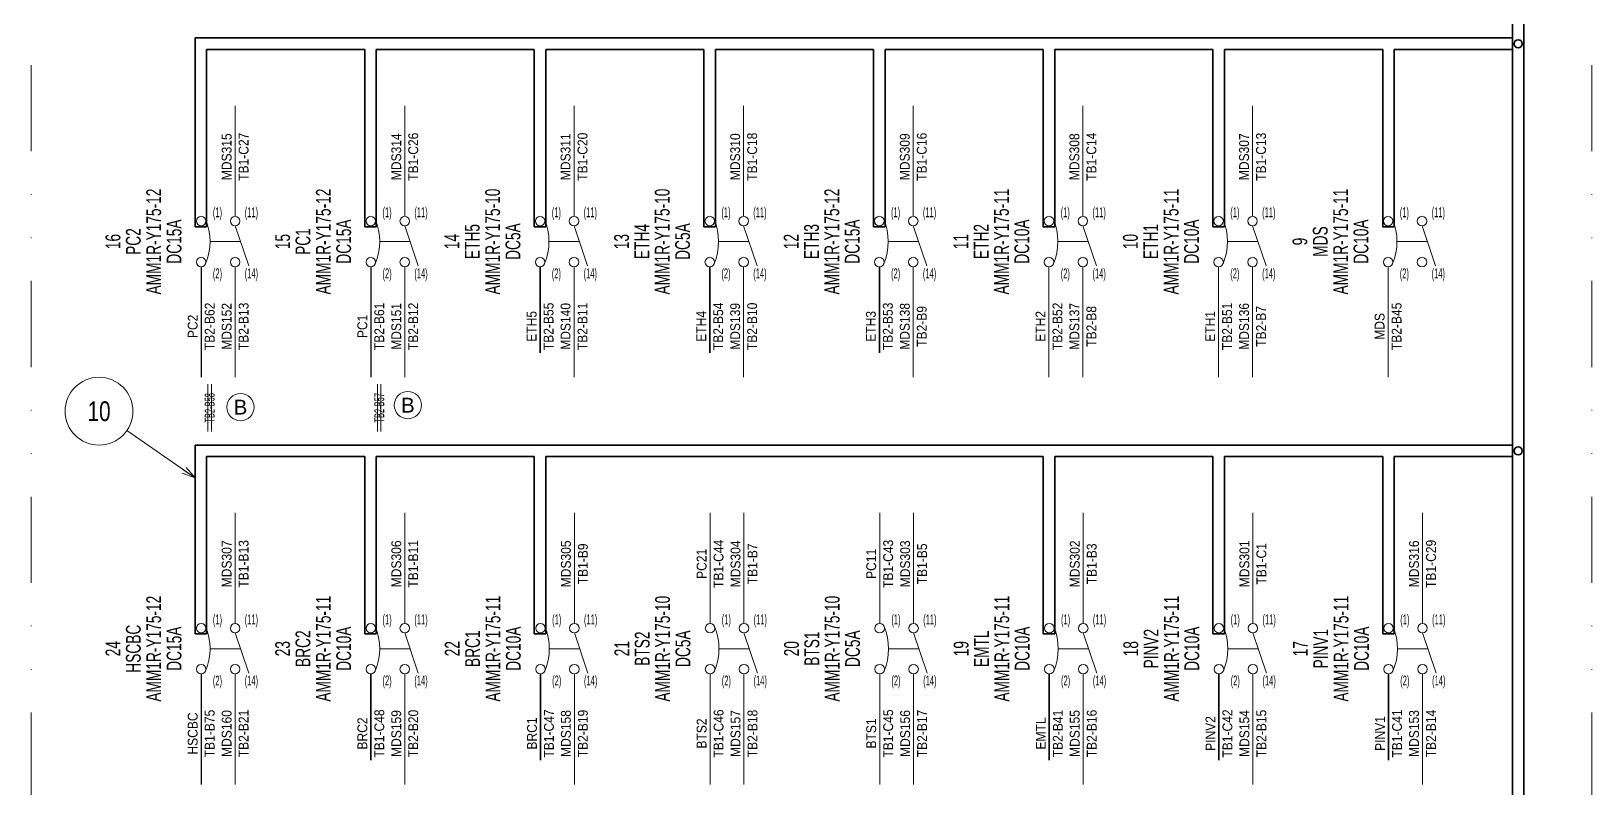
# Model space of a CAD drawing. Header units: millimetres. Extents: x 10 to 832, y 7 to 590.
# Drawn here: x 285 to 515, y 284.5 to 396 of the extents above; entities that cross this region are included whole.
import ezdxf
from ezdxf.enums import TextEntityAlignment as Align

# ---------------------------------------------------------------- set-up
doc = ezdxf.new("R2010")
doc.units = ezdxf.units.MM
for name, pattern in [('DASHDOT', [25.3, 12.7, -6.3, 0, -6.3]), ('DASHED', [19, 12.7, -6.3]), ('DIVIDE', [31.6, 12.7, -6.3, 0, -6.3, 0, -6.3])]:
    doc.linetypes.add(name, pattern=pattern)
for name, color, linetype in [('GR1_02', 7, 'Continuous'), ('GR1_03', 7, 'Continuous'), ('GR1_04', 7, 'Continuous'), ('GR1_05', 7, 'Continuous'), ('GR1_13', 7, 'Continuous'), ('GR1_15', 7, 'Continuous')]:
    doc.layers.add(name, color=color, linetype=linetype)
doc.styles.add('HG丸ｺﾞｼｯｸM-PRO', font='')
doc.styles.get('HG丸ｺﾞｼｯｸM-PRO').set_extended_font_data('HG丸ｺﾞｼｯｸM-PRO')

# ---------------------------------------------------------------- blocks, each defined once
blk = doc.blocks.new('BLKF033')
at = {"layer": 'GR1_02', "color": 4, "linetype": 'Continuous', "lineweight": 13}
blk.add_line((342.05, 361.41), (340.05, 367.32), dxfattribs=at)
at = {"layer": 'GR1_02', "color": 4, "linetype": 'DASHDOT', "lineweight": 13}
blk.add_line((336.36, 365), (340.87, 365), dxfattribs=at)
at = {"layer": 'GR1_02', "color": 4, "linetype": 'Continuous', "lineweight": 13}
for centre in [(335.05, 368.02), (340.05, 368.02), (335.05, 361.98), (340.05, 361.98)]:
    blk.add_circle(centre, 0.701, dxfattribs=at)
blk.add_arc((327.86, 365), 8.5, 337.237, 22.763, dxfattribs=at)
at = {"layer": 'GR1_02', "color": 4, "linetype": 'Continuous', "lineweight": 13, "style": 'HG丸ｺﾞｼｯｸM-PRO'}
for s, width, p in [('(1)', 0.521222, (337.45, 369.32)), ('(11)', 0.521214, (342.45, 369.32)), ('(2)', 0.521222, (337.45, 360.31)), ('(14)', 0.521214, (342.45, 360.31))]:
    blk.add_text(s, height=1.455, dxfattribs=dict(at, width=width)).set_placement(p, align=Align.MIDDLE_CENTER)
blk = doc.blocks.new('BLKF034')
at = {"layer": 'GR1_02', "color": 4, "linetype": 'Continuous', "lineweight": 13}
blk.add_line((317.05, 361.41), (315.05, 367.32), dxfattribs=at)
at = {"layer": 'GR1_02', "color": 4, "linetype": 'DASHDOT', "lineweight": 13}
blk.add_line((311.36, 365), (315.87, 365), dxfattribs=at)
at = {"layer": 'GR1_02', "color": 4, "linetype": 'Continuous', "lineweight": 13}
for centre in [(310.05, 368.02), (315.05, 368.02), (310.05, 361.98), (315.05, 361.98)]:
    blk.add_circle(centre, 0.701, dxfattribs=at)
blk.add_arc((302.86, 365), 8.5, 337.237, 22.763, dxfattribs=at)
at = {"layer": 'GR1_02', "color": 4, "linetype": 'Continuous', "lineweight": 13, "style": 'HG丸ｺﾞｼｯｸM-PRO'}
for s, width, p in [('(1)', 0.521222, (312.45, 369.32)), ('(11)', 0.521214, (317.45, 369.32)), ('(2)', 0.521222, (312.45, 360.31)), ('(14)', 0.521214, (317.45, 360.31))]:
    blk.add_text(s, height=1.455, dxfattribs=dict(at, width=width)).set_placement(p, align=Align.MIDDLE_CENTER)
blk = doc.blocks.new('BLKF035')
at = {"layer": 'GR1_02', "color": 4, "linetype": 'Continuous', "lineweight": 13}
blk.add_line((492.05, 301.41), (490.05, 307.32), dxfattribs=at)
at = {"layer": 'GR1_02', "color": 4, "linetype": 'DASHDOT', "lineweight": 13}
blk.add_line((486.36, 305), (490.87, 305), dxfattribs=at)
at = {"layer": 'GR1_02', "color": 4, "linetype": 'Continuous', "lineweight": 13}
for centre in [(485.05, 308.02), (490.05, 308.02), (485.05, 301.98), (490.05, 301.98)]:
    blk.add_circle(centre, 0.701, dxfattribs=at)
blk.add_arc((477.86, 305), 8.5, 337.237, 22.763, dxfattribs=at)
at = {"layer": 'GR1_02', "color": 4, "linetype": 'Continuous', "lineweight": 13, "style": 'HG丸ｺﾞｼｯｸM-PRO'}
for s, width, p in [('(1)', 0.521222, (487.45, 309.32)), ('(11)', 0.521214, (492.45, 309.32)), ('(2)', 0.521222, (487.45, 300.31)), ('(14)', 0.521214, (492.45, 300.31))]:
    blk.add_text(s, height=1.455, dxfattribs=dict(at, width=width)).set_placement(p, align=Align.MIDDLE_CENTER)
blk = doc.blocks.new('BLKF036')
at = {"layer": 'GR1_02', "color": 4, "linetype": 'Continuous', "lineweight": 13}
blk.add_line((467.05, 301.41), (465.05, 307.32), dxfattribs=at)
at = {"layer": 'GR1_02', "color": 4, "linetype": 'DASHDOT', "lineweight": 13}
blk.add_line((461.36, 305), (465.87, 305), dxfattribs=at)
at = {"layer": 'GR1_02', "color": 4, "linetype": 'Continuous', "lineweight": 13}
for centre in [(460.05, 308.02), (465.05, 308.02), (460.05, 301.98), (465.05, 301.98)]:
    blk.add_circle(centre, 0.701, dxfattribs=at)
blk.add_arc((452.86, 305), 8.5, 337.237, 22.763, dxfattribs=at)
at = {"layer": 'GR1_02', "color": 4, "linetype": 'Continuous', "lineweight": 13, "style": 'HG丸ｺﾞｼｯｸM-PRO'}
for s, width, p in [('(1)', 0.521222, (462.45, 309.32)), ('(11)', 0.521214, (467.45, 309.32)), ('(2)', 0.521222, (462.45, 300.31)), ('(14)', 0.521214, (467.45, 300.31))]:
    blk.add_text(s, height=1.455, dxfattribs=dict(at, width=width)).set_placement(p, align=Align.MIDDLE_CENTER)
blk = doc.blocks.new('BLKF037')
at = {"layer": 'GR1_02', "color": 4, "linetype": 'Continuous', "lineweight": 13}
blk.add_line((442.05, 301.41), (440.05, 307.32), dxfattribs=at)
at = {"layer": 'GR1_02', "color": 4, "linetype": 'DASHDOT', "lineweight": 13}
blk.add_line((436.36, 305), (440.87, 305), dxfattribs=at)
at = {"layer": 'GR1_02', "color": 4, "linetype": 'Continuous', "lineweight": 13}
for centre in [(435.05, 308.02), (440.05, 308.02), (435.05, 301.98), (440.05, 301.98)]:
    blk.add_circle(centre, 0.701, dxfattribs=at)
blk.add_arc((427.86, 305), 8.5, 337.237, 22.763, dxfattribs=at)
at = {"layer": 'GR1_02', "color": 4, "linetype": 'Continuous', "lineweight": 13, "style": 'HG丸ｺﾞｼｯｸM-PRO'}
for s, width, p in [('(1)', 0.521222, (437.45, 309.32)), ('(11)', 0.521214, (442.45, 309.32)), ('(2)', 0.521222, (437.45, 300.31)), ('(14)', 0.521214, (442.45, 300.31))]:
    blk.add_text(s, height=1.455, dxfattribs=dict(at, width=width)).set_placement(p, align=Align.MIDDLE_CENTER)
blk = doc.blocks.new('BLKF038')
at = {"layer": 'GR1_02', "color": 4, "linetype": 'Continuous', "lineweight": 13}
blk.add_line((417.05, 301.41), (415.05, 307.32), dxfattribs=at)
at = {"layer": 'GR1_02', "color": 4, "linetype": 'DASHDOT', "lineweight": 13}
blk.add_line((411.36, 305), (415.87, 305), dxfattribs=at)
at = {"layer": 'GR1_02', "color": 4, "linetype": 'Continuous', "lineweight": 13}
for centre in [(410.05, 308.02), (415.05, 308.02), (410.05, 301.98), (415.05, 301.98)]:
    blk.add_circle(centre, 0.701, dxfattribs=at)
blk.add_arc((402.86, 305), 8.5, 337.237, 22.763, dxfattribs=at)
at = {"layer": 'GR1_02', "color": 4, "linetype": 'Continuous', "lineweight": 13, "style": 'HG丸ｺﾞｼｯｸM-PRO'}
for s, width, p in [('(1)', 0.521222, (412.45, 309.32)), ('(11)', 0.521214, (417.45, 309.32)), ('(2)', 0.521222, (412.45, 300.31)), ('(14)', 0.521214, (417.45, 300.31))]:
    blk.add_text(s, height=1.455, dxfattribs=dict(at, width=width)).set_placement(p, align=Align.MIDDLE_CENTER)
blk = doc.blocks.new('BLKF039')
at = {"layer": 'GR1_02', "color": 4, "linetype": 'Continuous', "lineweight": 13}
blk.add_line((392.05, 301.41), (390.05, 307.32), dxfattribs=at)
at = {"layer": 'GR1_02', "color": 4, "linetype": 'DASHDOT', "lineweight": 13}
blk.add_line((386.36, 305), (390.87, 305), dxfattribs=at)
at = {"layer": 'GR1_02', "color": 4, "linetype": 'Continuous', "lineweight": 13}
for centre in [(385.05, 308.02), (390.05, 308.02), (385.05, 301.98), (390.05, 301.98)]:
    blk.add_circle(centre, 0.701, dxfattribs=at)
blk.add_arc((377.86, 305), 8.5, 337.237, 22.763, dxfattribs=at)
at = {"layer": 'GR1_02', "color": 4, "linetype": 'Continuous', "lineweight": 13, "style": 'HG丸ｺﾞｼｯｸM-PRO'}
for s, width, p in [('(1)', 0.521222, (387.45, 309.32)), ('(11)', 0.521214, (392.45, 309.32)), ('(2)', 0.521222, (387.45, 300.31)), ('(14)', 0.521214, (392.45, 300.31))]:
    blk.add_text(s, height=1.455, dxfattribs=dict(at, width=width)).set_placement(p, align=Align.MIDDLE_CENTER)
blk = doc.blocks.new('BLKF040')
at = {"layer": 'GR1_02', "color": 4, "linetype": 'Continuous', "lineweight": 13}
blk.add_line((367.05, 301.41), (365.05, 307.32), dxfattribs=at)
at = {"layer": 'GR1_02', "color": 4, "linetype": 'DASHDOT', "lineweight": 13}
blk.add_line((361.36, 305), (365.87, 305), dxfattribs=at)
at = {"layer": 'GR1_02', "color": 4, "linetype": 'Continuous', "lineweight": 13}
for centre in [(360.05, 308.02), (365.05, 308.02), (360.05, 301.98), (365.05, 301.98)]:
    blk.add_circle(centre, 0.701, dxfattribs=at)
blk.add_arc((352.86, 305), 8.5, 337.237, 22.763, dxfattribs=at)
at = {"layer": 'GR1_02', "color": 4, "linetype": 'Continuous', "lineweight": 13, "style": 'HG丸ｺﾞｼｯｸM-PRO'}
for s, width, p in [('(1)', 0.521222, (362.45, 309.32)), ('(11)', 0.521214, (367.45, 309.32)), ('(2)', 0.521222, (362.45, 300.31)), ('(14)', 0.521214, (367.45, 300.31))]:
    blk.add_text(s, height=1.455, dxfattribs=dict(at, width=width)).set_placement(p, align=Align.MIDDLE_CENTER)
blk = doc.blocks.new('BLKF041')
at = {"layer": 'GR1_02', "color": 4, "linetype": 'Continuous', "lineweight": 13}
blk.add_line((342.05, 301.41), (340.05, 307.32), dxfattribs=at)
at = {"layer": 'GR1_02', "color": 4, "linetype": 'DASHDOT', "lineweight": 13}
blk.add_line((336.36, 305), (340.87, 305), dxfattribs=at)
at = {"layer": 'GR1_02', "color": 4, "linetype": 'Continuous', "lineweight": 13}
for centre in [(335.05, 308.02), (340.05, 308.02), (335.05, 301.98), (340.05, 301.98)]:
    blk.add_circle(centre, 0.701, dxfattribs=at)
blk.add_arc((327.86, 305), 8.5, 337.237, 22.763, dxfattribs=at)
at = {"layer": 'GR1_02', "color": 4, "linetype": 'Continuous', "lineweight": 13, "style": 'HG丸ｺﾞｼｯｸM-PRO'}
for s, width, p in [('(1)', 0.521222, (337.45, 309.32)), ('(11)', 0.521214, (342.45, 309.32)), ('(2)', 0.521222, (337.45, 300.31)), ('(14)', 0.521214, (342.45, 300.31))]:
    blk.add_text(s, height=1.455, dxfattribs=dict(at, width=width)).set_placement(p, align=Align.MIDDLE_CENTER)
blk = doc.blocks.new('BLKF045')
at = {"layer": 'GR1_02', "color": 4, "linetype": 'Continuous', "lineweight": 13}
blk.add_line((491.98, 361.41), (489.98, 367.32), dxfattribs=at)
at = {"layer": 'GR1_02', "color": 4, "linetype": 'DASHDOT', "lineweight": 13}
blk.add_line((486.29, 365), (490.8, 365), dxfattribs=at)
at = {"layer": 'GR1_02', "color": 4, "linetype": 'Continuous', "lineweight": 13}
for centre in [(484.98, 368.02), (489.98, 368.02), (484.98, 361.98), (489.98, 361.98)]:
    blk.add_circle(centre, 0.701, dxfattribs=at)
blk.add_arc((477.79, 365), 8.5, 337.237, 22.763, dxfattribs=at)
at = {"layer": 'GR1_02', "color": 4, "linetype": 'Continuous', "lineweight": 13, "style": 'HG丸ｺﾞｼｯｸM-PRO'}
for s, width, p in [('(1)', 0.521222, (487.38, 369.32)), ('(11)', 0.521214, (492.38, 369.32)), ('(2)', 0.521222, (487.38, 360.31)), ('(14)', 0.521214, (492.38, 360.31))]:
    blk.add_text(s, height=1.455, dxfattribs=dict(at, width=width)).set_placement(p, align=Align.MIDDLE_CENTER)
blk = doc.blocks.new('BLKF046')
at = {"layer": 'GR1_02', "color": 4, "linetype": 'Continuous', "lineweight": 13}
blk.add_line((467, 361.41), (465, 367.32), dxfattribs=at)
at = {"layer": 'GR1_02', "color": 4, "linetype": 'DASHDOT', "lineweight": 13}
blk.add_line((461.31, 365), (465.82, 365), dxfattribs=at)
at = {"layer": 'GR1_02', "color": 4, "linetype": 'Continuous', "lineweight": 13}
for centre in [(460, 368.02), (465, 368.02), (460, 361.98), (465, 361.98)]:
    blk.add_circle(centre, 0.701, dxfattribs=at)
blk.add_arc((452.81, 365), 8.5, 337.237, 22.763, dxfattribs=at)
at = {"layer": 'GR1_02', "color": 4, "linetype": 'Continuous', "lineweight": 13, "style": 'HG丸ｺﾞｼｯｸM-PRO'}
for s, width, p in [('(1)', 0.521222, (462.4, 369.32)), ('(11)', 0.521214, (467.4, 369.32)), ('(2)', 0.521222, (462.4, 360.31)), ('(14)', 0.521214, (467.4, 360.31))]:
    blk.add_text(s, height=1.455, dxfattribs=dict(at, width=width)).set_placement(p, align=Align.MIDDLE_CENTER)
blk = doc.blocks.new('BLKF047')
at = {"layer": 'GR1_02', "color": 4, "linetype": 'Continuous', "lineweight": 13}
blk.add_line((442, 361.41), (440, 367.32), dxfattribs=at)
at = {"layer": 'GR1_02', "color": 4, "linetype": 'DASHDOT', "lineweight": 13}
blk.add_line((436.31, 365), (440.82, 365), dxfattribs=at)
at = {"layer": 'GR1_02', "color": 4, "linetype": 'Continuous', "lineweight": 13}
for centre in [(435, 368.02), (440, 368.02), (435, 361.98), (440, 361.98)]:
    blk.add_circle(centre, 0.701, dxfattribs=at)
blk.add_arc((427.81, 365), 8.5, 337.237, 22.763, dxfattribs=at)
at = {"layer": 'GR1_02', "color": 4, "linetype": 'Continuous', "lineweight": 13, "style": 'HG丸ｺﾞｼｯｸM-PRO'}
for s, width, p in [('(1)', 0.521222, (437.4, 369.32)), ('(11)', 0.521214, (442.4, 369.32)), ('(2)', 0.521222, (437.4, 360.31)), ('(14)', 0.521214, (442.4, 360.31))]:
    blk.add_text(s, height=1.455, dxfattribs=dict(at, width=width)).set_placement(p, align=Align.MIDDLE_CENTER)
blk = doc.blocks.new('BLKF048')
at = {"layer": 'GR1_02', "color": 4, "linetype": 'Continuous', "lineweight": 13}
blk.add_line((417, 361.41), (415, 367.32), dxfattribs=at)
at = {"layer": 'GR1_02', "color": 4, "linetype": 'DASHDOT', "lineweight": 13}
blk.add_line((411.31, 365), (415.82, 365), dxfattribs=at)
at = {"layer": 'GR1_02', "color": 4, "linetype": 'Continuous', "lineweight": 13}
for centre in [(410, 368.02), (415, 368.02), (410, 361.98), (415, 361.98)]:
    blk.add_circle(centre, 0.701, dxfattribs=at)
blk.add_arc((402.81, 365), 8.5, 337.237, 22.763, dxfattribs=at)
at = {"layer": 'GR1_02', "color": 4, "linetype": 'Continuous', "lineweight": 13, "style": 'HG丸ｺﾞｼｯｸM-PRO'}
for s, width, p in [('(1)', 0.521222, (412.4, 369.32)), ('(11)', 0.521214, (417.4, 369.32)), ('(2)', 0.521222, (412.4, 360.31)), ('(14)', 0.521214, (417.4, 360.31))]:
    blk.add_text(s, height=1.455, dxfattribs=dict(at, width=width)).set_placement(p, align=Align.MIDDLE_CENTER)
blk = doc.blocks.new('BLKF049')
at = {"layer": 'GR1_02', "color": 4, "linetype": 'Continuous', "lineweight": 13}
blk.add_line((392, 361.41), (390, 367.32), dxfattribs=at)
at = {"layer": 'GR1_02', "color": 4, "linetype": 'DASHDOT', "lineweight": 13}
blk.add_line((386.31, 365), (390.82, 365), dxfattribs=at)
at = {"layer": 'GR1_02', "color": 4, "linetype": 'Continuous', "lineweight": 13}
for centre in [(385, 368.02), (390, 368.02), (385, 361.98), (390, 361.98)]:
    blk.add_circle(centre, 0.701, dxfattribs=at)
blk.add_arc((377.81, 365), 8.5, 337.237, 22.763, dxfattribs=at)
at = {"layer": 'GR1_02', "color": 4, "linetype": 'Continuous', "lineweight": 13, "style": 'HG丸ｺﾞｼｯｸM-PRO'}
for s, width, p in [('(1)', 0.521222, (387.4, 369.32)), ('(11)', 0.521214, (392.4, 369.32)), ('(2)', 0.521222, (387.4, 360.31)), ('(14)', 0.521214, (392.4, 360.31))]:
    blk.add_text(s, height=1.455, dxfattribs=dict(at, width=width)).set_placement(p, align=Align.MIDDLE_CENTER)
blk = doc.blocks.new('BLKF050')
at = {"layer": 'GR1_02', "color": 4, "linetype": 'Continuous', "lineweight": 13}
blk.add_line((367, 361.41), (365, 367.32), dxfattribs=at)
at = {"layer": 'GR1_02', "color": 4, "linetype": 'DASHDOT', "lineweight": 13}
blk.add_line((361.31, 365), (365.82, 365), dxfattribs=at)
at = {"layer": 'GR1_02', "color": 4, "linetype": 'Continuous', "lineweight": 13}
for centre in [(360, 368.02), (365, 368.02), (360, 361.98), (365, 361.98)]:
    blk.add_circle(centre, 0.701, dxfattribs=at)
blk.add_arc((352.81, 365), 8.5, 337.237, 22.763, dxfattribs=at)
at = {"layer": 'GR1_02', "color": 4, "linetype": 'Continuous', "lineweight": 13, "style": 'HG丸ｺﾞｼｯｸM-PRO'}
for s, width, p in [('(1)', 0.521222, (362.4, 369.32)), ('(11)', 0.521214, (367.4, 369.32)), ('(2)', 0.521222, (362.4, 360.31)), ('(14)', 0.521214, (367.4, 360.31))]:
    blk.add_text(s, height=1.455, dxfattribs=dict(at, width=width)).set_placement(p, align=Align.MIDDLE_CENTER)
blk = doc.blocks.new('BLKF061')
at = {"layer": 'GR1_02', "color": 4, "linetype": 'Continuous', "lineweight": 13}
blk.add_line((317.05, 301.41), (315.05, 307.32), dxfattribs=at)
at = {"layer": 'GR1_02', "color": 4, "linetype": 'DASHDOT', "lineweight": 13}
blk.add_line((311.36, 305), (315.87, 305), dxfattribs=at)
at = {"layer": 'GR1_02', "color": 4, "linetype": 'Continuous', "lineweight": 13}
for centre in [(310.05, 308.02), (315.05, 308.02), (310.05, 301.98), (315.05, 301.98)]:
    blk.add_circle(centre, 0.701, dxfattribs=at)
blk.add_arc((302.86, 305), 8.5, 337.237, 22.763, dxfattribs=at)
at = {"layer": 'GR1_02', "color": 4, "linetype": 'Continuous', "lineweight": 13, "style": 'HG丸ｺﾞｼｯｸM-PRO'}
for s, width, p in [('(1)', 0.521222, (312.45, 309.32)), ('(11)', 0.521214, (317.45, 309.32)), ('(2)', 0.521222, (312.45, 300.31)), ('(14)', 0.521214, (317.45, 300.31))]:
    blk.add_text(s, height=1.455, dxfattribs=dict(at, width=width)).set_placement(p, align=Align.MIDDLE_CENTER)
blk = doc.blocks.new('BLKF066')
at = {"layer": 'GR1_03', "color": 3, "linetype": 'Continuous', "lineweight": 35}
for p, q in [((503.3, 395), (309.15, 395)), ((309.15, 395), (309.15, 367.17)), ((310.85, 393.3), (310.85, 367.17)), ((334.15, 393.3), (310.85, 393.3)), ((334.15, 393.3), (334.15, 367.17)), ((335.85, 393.3), (335.85, 367.17)), ((359.15, 393.3), (335.85, 393.3)), ((359.15, 367.17), (359.15, 393.3)), ((384.15, 393.3), (360.85, 393.3)), ((360.85, 367.17), (360.85, 393.3)), ((384.15, 393.3), (384.15, 367.17)), ((385.85, 393.3), (385.85, 367.17)), ((409.15, 393.3), (385.85, 393.3)), ((409.15, 393.3), (409.15, 367.17)), ((410.85, 393.3), (410.85, 367.17)), ((434.15, 393.3), (410.85, 393.3)), ((434.15, 393.3), (434.15, 367.17)), ((459.17, 393.3), (435.85, 393.3)), ((435.85, 393.3), (435.85, 367.17)), ((459.17, 393.3), (459.17, 367.17)), ((460.87, 393.3), (460.87, 367.17)), ((484.18, 393.3), (460.87, 393.3)), ((484.18, 393.3), (484.18, 367.17)), ((485.88, 393.3), (485.88, 367.17)), ((503.3, 393.3), (485.88, 393.3)), ((309.15, 367.17), (310.85, 367.17)), ((334.15, 367.17), (335.85, 367.17)), ((359.15, 367.17), (360.85, 367.17)), ((384.15, 367.17), (385.85, 367.17)), ((409.15, 367.17), (410.85, 367.17)), ((434.15, 367.17), (435.85, 367.17)), ((459.17, 367.17), (460.87, 367.17)), ((484.18, 367.17), (485.88, 367.17))]:
    blk.add_line(p, q, dxfattribs=at)
blk = doc.blocks.new('BLKF067')
at = {"layer": 'GR1_03', "color": 3, "linetype": 'Continuous', "lineweight": 35}
for p, q in [((503.3, 335), (309.15, 335)), ((309.15, 335), (309.15, 307.17)), ((310.85, 333.3), (310.85, 307.17)), ((334.15, 333.3), (310.85, 333.3)), ((334.15, 333.3), (334.15, 307.17)), ((335.85, 333.3), (335.85, 307.17)), ((359.15, 333.3), (335.85, 333.3)), ((359.15, 307.17), (359.15, 333.3)), ((434.15, 333.3), (360.85, 333.3)), ((360.85, 307.17), (360.85, 333.3)), ((434.15, 333.3), (434.15, 307.17)), ((459.17, 333.3), (435.85, 333.3)), ((435.85, 333.3), (435.85, 307.17)), ((459.17, 333.3), (459.17, 307.17)), ((460.87, 333.3), (460.87, 307.17)), ((484.18, 333.3), (460.87, 333.3)), ((484.18, 333.3), (484.18, 307.17)), ((485.88, 333.3), (485.88, 307.17)), ((503.3, 333.3), (485.88, 333.3)), ((309.15, 307.17), (310.85, 307.17)), ((334.15, 307.17), (335.85, 307.17)), ((359.15, 307.17), (360.85, 307.17)), ((434.15, 307.17), (435.85, 307.17)), ((459.17, 307.17), (460.87, 307.17)), ((484.18, 307.17), (485.88, 307.17))]:
    blk.add_line(p, q, dxfattribs=at)
blk = doc.blocks.new('BLKF070')
at = {"layer": 'GR1_03', "color": 3, "linetype": 'Continuous', "lineweight": 35}
for p, q in [((503.3, 455), (503.3, 159.34)), ((505, 455), (503.3, 455)), ((505, 455), (505, 150.66)), ((497.26, 158.34), (498.26, 159.34)), ((498.26, 159.34), (503.3, 159.34)), ((497.26, 151.66), (497.26, 158.34)), ((497.26, 151.66), (498.26, 150.66)), ((505, 150.66), (498.26, 150.66))]:
    blk.add_line(p, q, dxfattribs=at)
for centre, radius in [((504.15, 454.15), 0.6), ((504.15, 394.15), 0.6), ((504.15, 334.15), 0.6), ((504.15, 274.15), 0.6), ((504.15, 214.15), 0.6), ((500.8, 155), 1.24)]:
    blk.add_circle(centre, radius, dxfattribs=at)
blk = doc.blocks.new('FXTIP_ARROW_S')
at = {"color": 0, "linetype": 'Continuous', "lineweight": -2}
for q in [(-1, 0), (-0.97, 0.26), (-0.97, -0.26)]:
    blk.add_line((0, 0), q, dxfattribs=at)
blk = doc.blocks.new('BLKF215')
at = {"layer": 'GR1_05', "color": 4, "linetype": 'Continuous', "lineweight": 13}
blk.add_circle((315.84, 340.6), 2, dxfattribs=at)
at = {"layer": 'GR1_05', "color": 4, "linetype": 'Continuous', "lineweight": 13, "style": 'HG丸ｺﾞｼｯｸM-PRO', "width": 1.04272}
blk.add_text('B', height=2.18, dxfattribs=at).set_placement((315.84, 340.6), align=Align.MIDDLE_CENTER)
blk = doc.blocks.new('BLKF216')
at = {"layer": 'GR1_05', "color": 4, "linetype": 'Continuous', "lineweight": 13}
blk.add_circle((340.51, 340.89), 2, dxfattribs=at)
at = {"layer": 'GR1_05', "color": 4, "linetype": 'Continuous', "lineweight": 13, "style": 'HG丸ｺﾞｼｯｸM-PRO', "width": 1.04272}
blk.add_text('B', height=2.18, dxfattribs=at).set_placement((340.51, 340.89), align=Align.MIDDLE_CENTER)
blk = doc.blocks.new('BLKF306')
at = {"layer": 'GR1_13', "color": 4, "linetype": 'DIVIDE', "lineweight": 13}
for p, q in [((285, 550), (285, 135)), ((515, 550), (515, 135))]:
    blk.add_line(p, q, dxfattribs=at)

msp = doc.modelspace()

# ---------------------------------------------------------------- linework, layer by layer
at = {"layer": 'GR1_03', "color": 4, "linetype": 'Continuous', "lineweight": 13}
for p, q in [((315.05, 385), (315.05, 368.72)), ((340.05, 385), (340.05, 368.72)), ((365, 385), (365, 368.72)), ((390, 385), (390, 368.72)), ((415, 385), (415, 368.72)), ((440, 385), (440, 368.72)), ((465, 385), (465, 368.72)), ((315.05, 361.28), (315.05, 345)), ((340.05, 361.28), (340.05, 345)), ((365, 361.28), (365, 345)), ((390, 361.28), (390, 345)), ((415, 361.28), (415, 345)), ((435, 361.28), (435, 345)), ((440, 361.28), (440, 345)), ((460, 361.28), (460, 345)), ((465, 361.28), (465, 345)), ((484.98, 361.28), (484.98, 345)), ((315.05, 325), (315.05, 308.72)), ((340.05, 325), (340.05, 308.72)), ((365.05, 325), (365.05, 308.72)), ((385.05, 325), (385.05, 308.72)), ((390.05, 325), (390.05, 308.72)), ((410.05, 325), (410.05, 308.72)), ((415.05, 325), (415.05, 308.72)), ((440.05, 325), (440.05, 308.72)), ((465.05, 325), (465.05, 308.72)), ((490.05, 325), (490.05, 308.72)), ((315.05, 301.28), (315.05, 285)), ((340.05, 301.28), (340.05, 285)), ((365.05, 301.28), (365.05, 285)), ((385.05, 301.28), (385.05, 285)), ((390.05, 301.28), (390.05, 285)), ((410.05, 301.28), (410.05, 285)), ((415.05, 301.28), (415.05, 285)), ((440.05, 301.28), (440.05, 285)), ((465.05, 301.28), (465.05, 285)), ((490.05, 301.28), (490.05, 285))]:
    msp.add_line(p, q, dxfattribs=at)
at = {"layer": 'GR1_03', "color": 2, "linetype": 'Continuous', "lineweight": 25}
for p, q in [((310.05, 361.28), (310.05, 345)), ((335.05, 361.28), (335.05, 345)), ((310.05, 301.28), (310.05, 285))]:
    msp.add_line(p, q, dxfattribs=at)
at = {"layer": 'GR1_03', "color": 3, "linetype": 'DASHED', "lineweight": 35}
for p, q in [((360, 361.28), (360, 345)), ((385, 361.28), (385, 345)), ((410, 361.28), (410, 345)), ((335.05, 301.28), (335.05, 285)), ((360.05, 301.28), (360.05, 285)), ((435.05, 301.28), (435.05, 285)), ((460.05, 301.28), (460.05, 285)), ((485.05, 301.28), (485.05, 285))]:
    msp.add_line(p, q, dxfattribs=at)
at = {"layer": 'GR1_05', "color": 4, "linetype": 'Continuous', "lineweight": 13}
for p, q in [((311.05, 337), (311.05, 344)), ((311.55, 337), (311.55, 344)), ((336.05, 337), (336.05, 344)), ((336.55, 337), (336.55, 344))]:
    msp.add_line(p, q, dxfattribs=at)
at = {"layer": 'GR1_15', "color": 4, "linetype": 'Continuous', "lineweight": 13}
msp.add_line((309.15, 330.17), (299.11, 337.15), dxfattribs=at)
msp.add_circle((295, 340), 5, dxfattribs=at)

# ---------------------------------------------------------------- block references
at = {"layer": 'GR1_02', "color": 4, "linetype": 'Continuous', "lineweight": 13}
for name in ['BLKF034', 'BLKF033', 'BLKF050', 'BLKF049', 'BLKF048', 'BLKF047', 'BLKF046', 'BLKF045', 'BLKF061', 'BLKF041', 'BLKF040', 'BLKF039', 'BLKF038', 'BLKF037', 'BLKF036', 'BLKF035']:
    msp.add_blockref(name, (0, 0), dxfattribs=at)
at = {"layer": 'GR1_03', "color": 3, "linetype": 'Continuous', "lineweight": 35}
for name in ['BLKF070', 'BLKF066', 'BLKF067']:
    msp.add_blockref(name, (0, 0), dxfattribs=at)
at = {"layer": 'GR1_05', "color": 4, "linetype": 'Continuous', "lineweight": 13}
for name in ['BLKF216', 'BLKF215']:
    msp.add_blockref(name, (0, 0), dxfattribs=at)
at = {"layer": 'GR1_13', "color": 4, "linetype": 'DIVIDE', "lineweight": 13}
msp.add_blockref('BLKF306', (0, 0), dxfattribs=at)
at = {"layer": 'GR1_15', "color": 4, "linetype": 'Continuous', "lineweight": 13, "xscale": 2, "yscale": 2, "rotation": 325.1990967539868}
msp.add_blockref('FXTIP_ARROW_S', (309.15, 330.17), dxfattribs=at)

# ---------------------------------------------------------------- texts
at = {"layer": 'GR1_02', "color": 4, "linetype": 'Continuous', "lineweight": 13, "style": 'HG丸ｺﾞｼｯｸM-PRO'}
for s, height, width, p in [('AMM1R-Y175-12', 2.1818, 0.692153, (303.05, 365)), ('AMM1R-Y175-12', 2.1818, 0.692153, (328.05, 365)), ('AMM1R-Y175-10', 2.1818, 0.692153, (353, 365)), ('AMM1R-Y175-10', 2.1818, 0.692153, (378, 365)), ('AMM1R-Y175-12', 2.1818, 0.692153, (403, 365)), ('AMM1R-Y175-11', 2.1818, 0.692153, (428, 365)), ('AMM1R-Y175-11', 2.1818, 0.692153, (453, 365)), ('AMM1R-Y175-11', 2.1818, 0.692153, (477.98, 365)), ('DC15A', 2.182, 0.692605, (306.05, 365)), ('DC15A', 2.182, 0.692605, (331.05, 365)), ('DC15A', 2.182, 0.692605, (406, 365)), ('DC10A', 2.182, 0.692605, (431, 365)), ('DC10A', 2.182, 0.692605, (456, 365)), ('DC10A', 2.182, 0.692605, (480.98, 365)), ('16', 2.182, 0.691275, (297.05, 365)), ('PC2', 2.182, 0.691925, (300.05, 365)), ('15', 2.182, 0.691275, (322.05, 365)), ('PC1', 2.182, 0.691925, (325.05, 365)), ('14', 2.182, 0.691275, (347, 365)), ('ETH5', 2.182, 0.69225, (350, 365)), ('DC5A', 2.182, 0.692919, (356, 365)), ('13', 2.182, 0.691275, (372, 365)), ('ETH4', 2.182, 0.69225, (375, 365)), ('DC5A', 2.182, 0.692919, (381, 365)), ('12', 2.182, 0.691275, (397, 365)), ('ETH3', 2.182, 0.69225, (400, 365)), ('11', 2.182, 0.691275, (422, 365)), ('ETH2', 2.182, 0.69225, (425, 365)), ('10', 2.182, 0.691275, (447, 365)), ('ETH1', 2.182, 0.69225, (450, 365)), ('MDS', 2.182, 0.692829, (474.98, 365)), ('9', 2.18, 0.691275, (471.98, 365)), ('AMM1R-Y175-12', 2.1818, 0.692153, (303.05, 305)), ('AMM1R-Y175-11', 2.1818, 0.692153, (328.05, 305)), ('AMM1R-Y175-11', 2.1818, 0.692153, (353.05, 305)), ('AMM1R-Y175-10', 2.1818, 0.692153, (378.05, 305)), ('AMM1R-Y175-10', 2.1818, 0.692153, (403.05, 305)), ('AMM1R-Y175-11', 2.1818, 0.692153, (428.05, 305)), ('AMM1R-Y175-11', 2.1818, 0.692153, (453.05, 305)), ('AMM1R-Y175-11', 2.1818, 0.692153, (478.05, 305)), ('HSCBC', 2.182, 0.692976, (300.05, 305)), ('DC15A', 2.182, 0.692605, (306.05, 305)), ('DC10A', 2.182, 0.692605, (331.05, 305)), ('DC10A', 2.182, 0.692605, (356.05, 305)), ('DC10A', 2.182, 0.692605, (431.05, 305)), ('DC10A', 2.182, 0.692605, (456.05, 305)), ('DC10A', 2.182, 0.692605, (481.05, 305)), ('24', 2.182, 0.691275, (297.05, 305)), ('23', 2.182, 0.691275, (322.05, 305)), ('BRC2', 2.182, 0.693219, (325.05, 305)), ('22', 2.182, 0.691275, (347.05, 305)), ('BRC1', 2.182, 0.693219, (350.05, 305)), ('21', 2.182, 0.691275, (372.05, 305)), ('BTS2', 2.182, 0.693223, (375.05, 305)), ('DC5A', 2.182, 0.692919, (381.05, 305)), ('20', 2.182, 0.691275, (397.05, 305)), ('BTS1', 2.182, 0.693223, (400.05, 305)), ('DC5A', 2.182, 0.692919, (406.05, 305)), ('19', 2.182, 0.691275, (422.05, 305)), ('EMTL', 2.182, 0.693307, (425.05, 305)), ('18', 2.182, 0.691275, (447.05, 305)), ('PINV2', 2.182, 0.691525, (450.05, 305)), ('17', 2.182, 0.691275, (472.05, 305)), ('PINV1', 2.182, 0.691525, (475.05, 305))]:
    msp.add_text(s, height=height, rotation=90, dxfattribs=dict(at, width=width)).set_placement(p, align=Align.MIDDLE_CENTER)
at = {"layer": 'GR1_04', "color": 3, "linetype": 'Continuous', "lineweight": 35, "style": 'HG丸ｺﾞｼｯｸM-PRO'}
for s, width, p in [('MDS315', 0.911744, (313.8, 377.5)), ('TB1-C27', 0.911795, (316.3, 377.5)), ('MDS314', 0.911744, (338.8, 377.5)), ('TB1-C26', 0.911795, (341.3, 377.5)), ('MDS311', 0.911744, (363.75, 377.5)), ('TB1-C20', 0.911795, (366.25, 377.5)), ('MDS310', 0.911744, (388.75, 377.5)), ('TB1-C18', 0.911795, (391.25, 377.5)), ('MDS309', 0.911744, (413.75, 377.5)), ('TB1-C16', 0.911795, (416.25, 377.5)), ('MDS308', 0.911744, (438.75, 377.5)), ('TB1-C14', 0.911795, (441.25, 377.5)), ('MDS307', 0.911744, (463.75, 377.5)), ('TB1-C13', 0.911795, (466.25, 377.5)), ('TB2-B62', 0.911762, (311.3, 352.5)), ('MDS152', 0.911744, (313.8, 352.5)), ('TB2-B13', 0.911762, (316.3, 352.5)), ('TB2-B61', 0.911762, (336.3, 352.5)), ('MDS151', 0.911744, (338.8, 352.5)), ('TB2-B12', 0.911762, (341.3, 352.5)), ('ETH5', 0.912511, (358.75, 352.5)), ('TB2-B55', 0.911762, (361.25, 352.5)), ('MDS140', 0.911744, (363.75, 352.5)), ('TB2-B11', 0.911762, (366.25, 352.5)), ('ETH4', 0.912511, (383.75, 352.5)), ('TB2-B54', 0.911762, (386.25, 352.5)), ('MDS139', 0.911744, (388.75, 352.5)), ('TB2-B10', 0.911762, (391.25, 352.5)), ('ETH3', 0.912511, (408.75, 352.5)), ('TB2-B53', 0.911762, (411.25, 352.5)), ('MDS138', 0.911744, (413.75, 352.5)), ('TB2-B9', 0.911945, (416.25, 352.5)), ('ETH2', 0.912511, (433.75, 352.5)), ('TB2-B52', 0.911762, (436.25, 352.5)), ('MDS137', 0.911744, (438.75, 352.5)), ('TB2-B8', 0.911945, (441.25, 352.5)), ('ETH1', 0.912511, (458.75, 352.5)), ('TB2-B51', 0.911762, (461.25, 352.5)), ('MDS136', 0.911744, (463.75, 352.5)), ('TB2-B7', 0.911945, (466.25, 352.5)), ('MDS', 0.91267, (483.73, 352.5)), ('TB2-B45', 0.911762, (486.23, 352.5)), ('PC2', 0.911005, (308.8, 352.5)), ('PC1', 0.911005, (333.8, 352.5)), ('MDS307', 0.911744, (313.8, 317.5)), ('TB1-B13', 0.911762, (316.3, 317.5)), ('MDS306', 0.911744, (338.8, 317.5)), ('TB1-B11', 0.911762, (341.3, 317.5)), ('MDS305', 0.911744, (363.8, 317.5)), ('TB1-B9', 0.911945, (366.3, 317.5)), ('TB1-C44', 0.911795, (386.3, 317.5)), ('MDS304', 0.911744, (388.8, 317.5)), ('TB1-B7', 0.911945, (391.3, 317.5)), ('TB1-C43', 0.911795, (411.3, 317.5)), ('MDS303', 0.911744, (413.8, 317.5)), ('TB1-B5', 0.911945, (416.3, 317.5)), ('MDS302', 0.911744, (438.8, 317.5)), ('TB1-B3', 0.911945, (441.3, 317.5)), ('MDS301', 0.911744, (463.8, 317.5)), ('TB1-C1', 0.911982, (466.3, 317.5)), ('MDS316', 0.911744, (488.8, 317.5)), ('TB1-C29', 0.911795, (491.3, 317.5)), ('PC21', 0.910935, (383.8, 317.5)), ('PC11', 0.910935, (408.8, 317.5)), ('HSCBC', 0.912312, (308.8, 292.5)), ('TB1-B75', 0.911762, (311.3, 292.5)), ('MDS160', 0.911744, (313.8, 292.5)), ('TB2-B21', 0.911762, (316.3, 292.5)), ('BRC2', 0.912558, (333.8, 292.5)), ('TB1-C48', 0.911795, (336.3, 292.5)), ('MDS159', 0.911744, (338.8, 292.5)), ('TB2-B20', 0.911762, (341.3, 292.5)), ('BRC1', 0.912558, (358.8, 292.5)), ('TB1-C47', 0.911795, (361.3, 292.5)), ('MDS158', 0.911744, (363.8, 292.5)), ('TB2-B19', 0.911762, (366.3, 292.5)), ('BTS2', 0.912282, (383.8, 292.5)), ('TB1-C46', 0.911795, (386.3, 292.5)), ('MDS157', 0.911744, (388.8, 292.5)), ('TB2-B18', 0.911762, (391.3, 292.5)), ('BTS1', 0.912282, (408.8, 292.5)), ('TB1-C45', 0.911795, (411.3, 292.5)), ('MDS156', 0.911744, (413.8, 292.5)), ('TB2-B17', 0.911762, (416.3, 292.5)), ('EMTL', 0.913535, (433.8, 292.5)), ('TB2-B41', 0.911762, (436.3, 292.5)), ('MDS155', 0.911744, (438.8, 292.5)), ('TB2-B16', 0.911762, (441.3, 292.5)), ('PINV2', 0.912119, (458.8, 292.5)), ('TB1-C42', 0.911795, (461.3, 292.5)), ('MDS154', 0.911744, (463.8, 292.5)), ('TB2-B15', 0.911762, (466.3, 292.5)), ('PINV1', 0.912119, (483.8, 292.5)), ('TB1-C41', 0.911795, (486.3, 292.5)), ('MDS153', 0.911744, (488.8, 292.5)), ('TB2-B14', 0.911762, (491.3, 292.5))]:
    msp.add_text(s, height=1.455, rotation=90, dxfattribs=dict(at, width=width)).set_placement(p, align=Align.MIDDLE_CENTER)
at = {"layer": 'GR1_05', "color": 3, "linetype": 'Continuous', "lineweight": 35, "style": 'HG丸ｺﾞｼｯｸM-PRO', "width": 0.521242}
for s, p in [('TB2-B58', (311.3, 340.5)), ('TB2-B57', (336.3, 340.5))]:
    msp.add_text(s, height=1.455, rotation=90, dxfattribs=at).set_placement(p, align=Align.MIDDLE_CENTER)
at = {"layer": 'GR1_15', "color": 3, "linetype": 'Continuous', "lineweight": 35, "style": 'HG丸ｺﾞｼｯｸM-PRO', "width": 0.784542}
msp.add_text('10', height=2.909, rotation=0, dxfattribs=at).set_placement((295, 340), align=Align.MIDDLE_CENTER)

doc.saveas('drawing.dxf')
